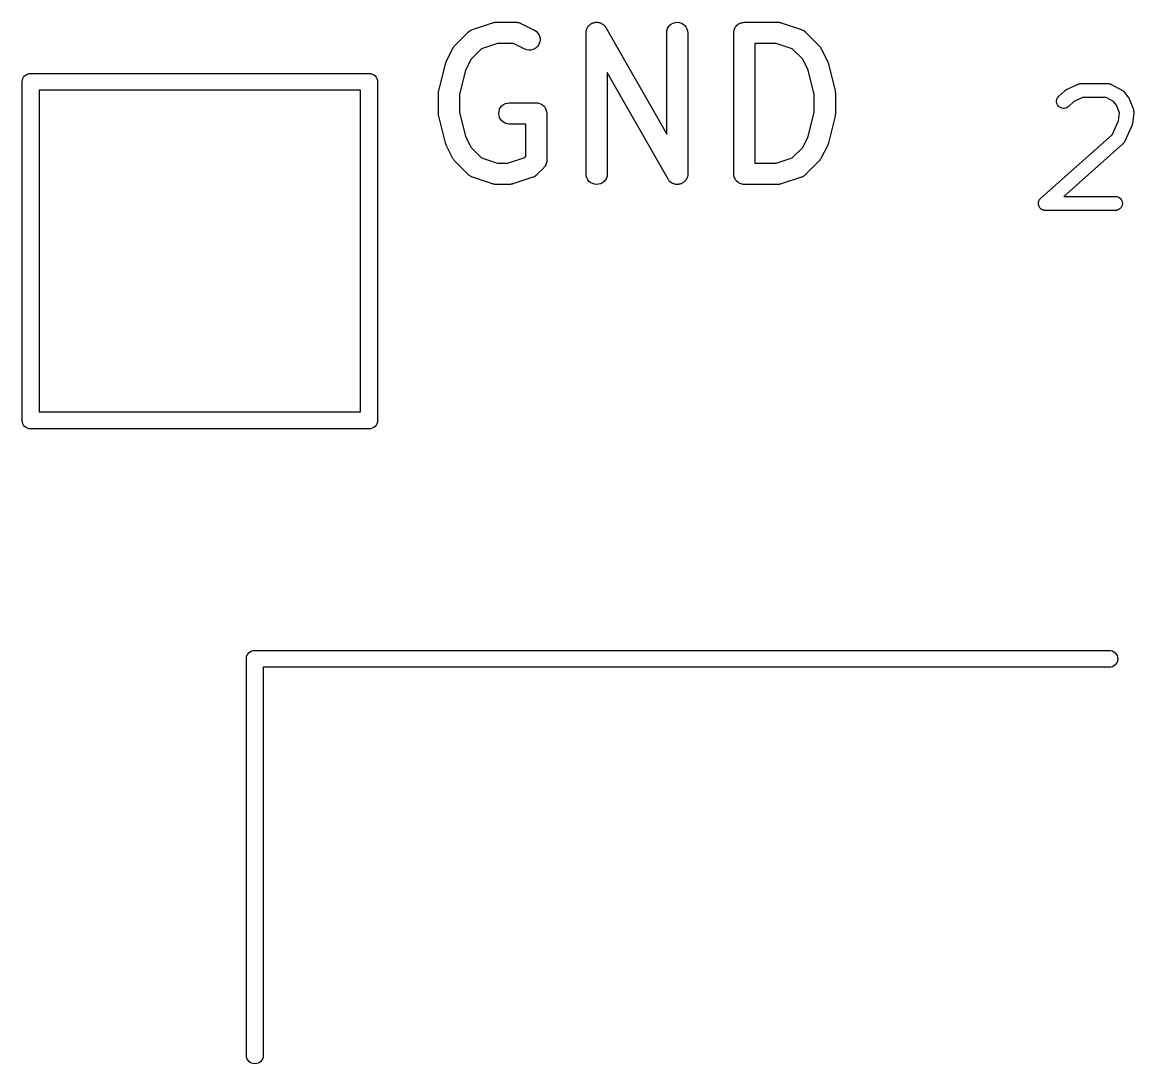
# Model space of a CAD drawing. Extents: x 156.4 to 200.3, y -120.7 to -71.6.
# Drawn here: x 184.24 to 192.12, y -103.76 to -96.38 of the extents above; entities that cross this region are included whole.
import ezdxf

# ---------------------------------------------------------------- set-up
doc = ezdxf.new("R2010")
doc.units = 0
doc.layers.add('BLACK', color=7, linetype='CONTINUOUS')

msp = doc.modelspace()

# ---------------------------------------------------------------- linework, layer by layer
at = {"layer": 'BLACK', "linetype": 'CONTINUOUS'}
for p, q in [((187.433, -96.4288), (187.576, -96.3812)), ((187.576, -96.3812), (187.577, -96.3809)), ((187.577, -96.3809), (187.581, -96.38)), ((187.581, -96.38), (187.585, -96.3788)), ((187.585, -96.3788), (187.589, -96.3785)), ((187.589, -96.3785), (187.592, -96.3779)), ((187.592, -96.3779), (187.596, -96.3778)), ((187.596, -96.3778), (187.6, -96.3774)), ((187.6, -96.3774), (187.743, -96.3774)), ((187.743, -96.3774), (187.744, -96.3774)), ((187.744, -96.3774), (187.746, -96.3776)), ((187.746, -96.3776), (187.748, -96.3776)), ((187.748, -96.3776), (187.753, -96.3784)), ((187.753, -96.3784), (187.758, -96.379)), ((187.758, -96.379), (187.761, -96.3797)), ((187.761, -96.3797), (187.763, -96.3801)), ((187.763, -96.3801), (187.768, -96.3819)), ((187.768, -96.3819), (187.772, -96.3834)), ((187.772, -96.3834), (187.774, -96.3845)), ((187.774, -96.3845), (187.776, -96.3853)), ((187.776, -96.3853), (187.872, -96.4329)), ((188.245, -96.4228), (188.247, -96.4206)), ((188.247, -96.4183), (188.25, -96.4142)), ((188.247, -96.4206), (188.247, -96.4183)), ((188.25, -96.4142), (188.252, -96.41)), ((188.252, -96.41), (188.254, -96.4081)), ((188.254, -96.4081), (188.255, -96.4059)), ((188.255, -96.4059), (188.259, -96.4025)), ((188.259, -96.4025), (188.262, -96.3988)), ((188.262, -96.3988), (188.264, -96.3972)), ((188.264, -96.3972), (188.266, -96.3954)), ((188.266, -96.3954), (188.269, -96.3926)), ((188.269, -96.3926), (188.273, -96.3896)), ((188.273, -96.3896), (188.275, -96.3885)), ((188.275, -96.3885), (188.278, -96.387)), ((188.278, -96.387), (188.282, -96.3851)), ((188.282, -96.3851), (188.286, -96.3828)), ((188.286, -96.3828), (188.289, -96.3821)), ((188.289, -96.3821), (188.291, -96.3811)), ((188.291, -96.3811), (188.296, -96.3801)), ((188.296, -96.3801), (188.3, -96.3787)), ((188.3, -96.3787), (188.303, -96.3785)), ((188.303, -96.3785), (188.305, -96.3779)), ((188.305, -96.3779), (188.31, -96.3778)), ((188.31, -96.3778), (188.315, -96.3774)), ((188.315, -96.3774), (188.317, -96.3776)), ((188.317, -96.3776), (188.32, -96.3776)), ((188.32, -96.3776), (188.325, -96.3784)), ((188.325, -96.3784), (188.329, -96.3789)), ((188.329, -96.3789), (188.332, -96.3797)), ((188.332, -96.3797), (188.334, -96.3801)), ((188.334, -96.3801), (188.339, -96.3818)), ((188.339, -96.3818), (188.343, -96.3832)), ((188.343, -96.3832), (188.346, -96.3844)), ((188.346, -96.3844), (188.348, -96.3854)), ((188.348, -96.3854), (188.352, -96.3879)), ((188.352, -96.3879), (188.356, -96.3902)), ((188.356, -96.3902), (188.358, -96.3918)), ((188.358, -96.3918), (188.36, -96.3932)), ((188.36, -96.3932), (188.364, -96.3965)), ((188.364, -96.3965), (188.368, -96.3995)), ((188.368, -96.3995), (188.369, -96.4015)), ((188.369, -96.4015), (188.371, -96.4032)), ((188.371, -96.4032), (188.374, -96.4072)), ((188.374, -96.4072), (188.377, -96.4109)), ((188.377, -96.4109), (188.378, -96.4131)), ((188.378, -96.4131), (188.379, -96.4152)), ((188.379, -96.4152), (188.811, -97.17)), ((188.817, -96.4228), (188.824, -96.41)), ((188.824, -96.41), (188.833, -96.3988)), ((188.833, -96.3988), (188.845, -96.3896)), ((188.845, -96.3896), (188.858, -96.3828)), ((188.858, -96.3828), (188.872, -96.3787)), ((188.872, -96.3787), (188.886, -96.3774)), ((188.886, -96.3774), (188.901, -96.3789)), ((188.901, -96.3789), (188.915, -96.3832)), ((188.915, -96.3832), (188.928, -96.3902)), ((188.928, -96.3902), (188.939, -96.3995)), ((188.939, -96.3995), (188.948, -96.4109)), ((188.948, -96.4109), (188.955, -96.4238)), ((189.293, -96.4228), (189.296, -96.4166)), ((189.296, -96.4166), (189.3, -96.4104)), ((189.3, -96.41), (189.305, -96.4046)), ((189.3, -96.4102), (189.3, -96.41)), ((189.3, -96.4104), (189.3, -96.4102)), ((189.305, -96.4046), (189.309, -96.3992)), ((189.309, -96.3988), (189.315, -96.3944)), ((189.309, -96.399), (189.309, -96.3988)), ((189.309, -96.3992), (189.309, -96.399)), ((189.315, -96.3944), (189.32, -96.3899)), ((189.32, -96.3899), (189.321, -96.3898)), ((189.321, -96.3896), (189.327, -96.3864)), ((189.321, -96.3898), (189.321, -96.3896)), ((189.327, -96.3864), (189.333, -96.383)), ((189.333, -96.383), (189.334, -96.383)), ((189.334, -96.3828), (189.341, -96.3808)), ((189.334, -96.383), (189.334, -96.3828)), ((189.341, -96.3808), (189.347, -96.3788)), ((189.347, -96.3788), (189.348, -96.3788)), ((189.348, -96.3787), (189.355, -96.3781)), ((189.348, -96.3788), (189.348, -96.3787)), ((189.355, -96.3781), (189.362, -96.3774)), ((189.362, -96.3774), (189.6, -96.3774)), ((189.6, -96.3774), (189.601, -96.3774)), ((189.601, -96.3774), (189.605, -96.3779)), ((189.605, -96.3779), (189.609, -96.378)), ((189.609, -96.378), (189.612, -96.3787)), ((189.612, -96.3787), (189.616, -96.379)), ((189.616, -96.379), (189.62, -96.3803)), ((189.62, -96.3803), (189.624, -96.3812)), ((189.624, -96.3812), (189.767, -96.4288)), ((187.309, -96.5422), (187.404, -96.447)), ((187.404, -96.447), (187.405, -96.4462)), ((187.405, -96.4462), (187.407, -96.4449)), ((187.407, -96.4449), (187.408, -96.4433)), ((187.408, -96.4433), (187.412, -96.4403)), ((187.412, -96.4403), (187.416, -96.4371)), ((187.416, -96.4371), (187.418, -96.4361)), ((187.418, -96.4361), (187.42, -96.4348)), ((187.42, -96.4348), (187.425, -96.4327)), ((187.425, -96.4327), (187.429, -96.4304)), ((187.429, -96.4304), (187.431, -96.4297)), ((187.431, -96.4297), (187.433, -96.4288)), ((187.872, -96.4329), (187.873, -96.4334)), ((187.873, -96.4334), (187.885, -96.4414)), ((187.885, -96.4414), (187.895, -96.4516)), ((187.895, -96.4516), (187.904, -96.4636)), ((187.904, -96.4636), (187.909, -96.477)), ((187.909, -96.477), (187.913, -96.4913)), ((187.913, -96.4913), (187.913, -96.506)), ((188.239, -96.4513), (188.24, -96.4488)), ((188.239, -96.4524), (188.239, -96.4513)), ((188.239, -97.4524), (188.239, -96.4524)), ((188.24, -96.4416), (188.241, -96.4368)), ((188.24, -96.4463), (188.24, -96.4416)), ((188.24, -96.4488), (188.24, -96.4463)), ((188.241, -96.4368), (188.242, -96.4344)), ((188.242, -96.4319), (188.244, -96.4274)), ((188.242, -96.4344), (188.242, -96.4319)), ((188.244, -96.4274), (188.245, -96.4228)), ((188.811, -96.4513), (188.812, -96.4368)), ((188.811, -96.4524), (188.811, -96.4513)), ((188.811, -97.17), (188.811, -96.4524)), ((188.812, -96.4368), (188.817, -96.4228)), ((188.955, -96.4238), (188.959, -96.4378)), ((188.959, -96.4378), (188.961, -96.4524)), ((188.961, -96.4524), (188.961, -97.4524)), ((189.287, -96.4513), (189.288, -96.4443)), ((189.287, -96.4518), (189.287, -96.4513)), ((189.287, -96.4519), (189.287, -96.4518)), ((189.287, -96.4524), (189.287, -96.4519)), ((189.287, -96.4519), (189.287, -96.4519)), ((189.287, -97.4524), (189.287, -96.4524)), ((189.288, -96.4373), (189.289, -96.437)), ((189.288, -96.4443), (189.288, -96.4373)), ((189.289, -96.4368), (189.291, -96.4301)), ((189.289, -96.437), (189.289, -96.4368)), ((189.291, -96.4301), (189.293, -96.4233)), ((189.293, -96.4231), (189.293, -96.4228)), ((189.293, -96.4233), (189.293, -96.4231)), ((189.767, -96.4288), (189.768, -96.4292)), ((189.768, -96.4292), (189.77, -96.4301)), ((189.77, -96.4301), (189.772, -96.4308)), ((189.772, -96.4308), (189.776, -96.4332)), ((189.776, -96.4332), (189.781, -96.4353)), ((189.781, -96.4353), (189.783, -96.4366)), ((189.783, -96.4366), (189.785, -96.4377)), ((189.785, -96.4377), (189.789, -96.4409)), ((189.789, -96.4409), (189.793, -96.4439)), ((189.793, -96.4439), (189.794, -96.4456)), ((189.794, -96.4456), (189.796, -96.447)), ((189.796, -96.447), (189.891, -96.5422)), ((187.247, -96.6569), (187.295, -96.5617)), ((187.295, -96.5608), (187.298, -96.5572)), ((187.295, -96.5617), (187.295, -96.5608)), ((187.298, -96.5572), (187.3, -96.5535)), ((187.3, -96.5535), (187.302, -96.5511)), ((187.302, -96.5511), (187.303, -96.5485)), ((187.303, -96.5485), (187.306, -96.5455)), ((187.306, -96.5455), (187.309, -96.5422)), ((187.498, -96.5656), (187.424, -96.6397)), ((187.612, -96.5274), (187.498, -96.5656)), ((187.725, -96.5274), (187.612, -96.5274)), ((187.805, -96.5671), (187.725, -96.5274)), ((187.818, -96.5723), (187.805, -96.5671)), ((187.833, -96.5748), (187.818, -96.5723)), ((187.847, -96.5744), (187.833, -96.5748)), ((187.862, -96.5712), (187.847, -96.5744)), ((187.875, -96.5653), (187.862, -96.5712)), ((187.887, -96.5569), (187.875, -96.5653)), ((187.897, -96.5463), (187.887, -96.5569)), ((187.905, -96.534), (187.897, -96.5463)), ((187.91, -96.5204), (187.905, -96.534)), ((187.913, -96.506), (187.91, -96.5204)), ((189.437, -96.5274), (189.437, -97.3774)), ((189.588, -96.5274), (189.437, -96.5274)), ((189.702, -96.5656), (189.588, -96.5274)), ((189.776, -96.6397), (189.702, -96.5656)), ((189.891, -96.5422), (189.892, -96.5429)), ((189.892, -96.5429), (189.894, -96.5462)), ((189.894, -96.5462), (189.897, -96.5493)), ((189.897, -96.5493), (189.899, -96.552)), ((189.899, -96.552), (189.901, -96.5544)), ((189.901, -96.5544), (189.903, -96.5581)), ((189.903, -96.5581), (189.905, -96.5617)), ((189.905, -96.5617), (189.953, -96.6569)), ((187.244, -96.6641), (187.247, -96.6576)), ((187.247, -96.6573), (187.247, -96.6569)), ((187.247, -96.6576), (187.247, -96.6573)), ((187.424, -96.6397), (187.385, -96.7167)), ((189.815, -96.7167), (189.776, -96.6397)), ((189.953, -96.6569), (189.953, -96.6579)), ((187.194, -96.8628), (187.242, -96.6723)), ((187.242, -96.6706), (187.244, -96.6641)), ((187.242, -96.6709), (187.242, -96.6706)), ((187.242, -96.6713), (187.242, -96.6709)), ((187.242, -96.6723), (187.242, -96.6713)), ((187.385, -96.7167), (187.342, -96.8902)), ((188.821, -97.4896), (188.389, -96.7348)), ((188.389, -96.7348), (188.389, -97.4524)), ((189.858, -96.8902), (189.815, -96.7167)), ((189.953, -96.6579), (189.953, -96.6582)), ((189.953, -96.6582), (189.954, -96.6585)), ((189.954, -96.6585), (189.956, -96.6651)), ((189.956, -96.6651), (189.958, -96.6716)), ((189.958, -96.6716), (189.958, -96.672)), ((189.958, -96.672), (189.958, -96.6723)), ((189.958, -96.6723), (190.006, -96.8628)), ((184.24, -96.8), (184.241, -96.7882)), ((184.24, -96.803), (184.24, -96.8)), ((184.24, -99.1971), (184.24, -96.803)), ((184.241, -96.7882), (184.244, -96.7769)), ((184.244, -96.7769), (184.25, -96.7665)), ((184.25, -96.7665), (184.257, -96.7574)), ((184.257, -96.7574), (184.267, -96.7499)), ((184.267, -96.7499), (184.277, -96.7443)), ((184.277, -96.7443), (184.288, -96.7409)), ((184.288, -96.7409), (184.297, -96.74)), ((184.297, -96.74), (184.3, -96.7397)), ((184.297, -96.74), (184.297, -96.74)), ((184.3, -96.7397), (184.303, -96.74)), ((184.303, -96.74), (186.697, -96.74)), ((186.697, -96.74), (186.7, -96.7397)), ((186.7, -96.7397), (186.703, -96.74)), ((186.703, -96.74), (186.703, -96.74)), ((186.703, -96.74), (186.712, -96.7409)), ((186.712, -96.7409), (186.723, -96.7443)), ((186.723, -96.7443), (186.733, -96.7499)), ((186.733, -96.7499), (186.743, -96.7574)), ((186.743, -96.7574), (186.75, -96.7665)), ((186.75, -96.7665), (186.756, -96.7769)), ((186.756, -96.7769), (186.759, -96.7882)), ((186.759, -96.7882), (186.76, -96.8)), ((186.76, -96.8), (186.76, -96.8029)), ((186.76, -96.8029), (186.76, -99.1971)), ((191.731, -96.8157), (191.735, -96.8145)), ((191.735, -96.8145), (191.739, -96.8132)), ((191.739, -96.8132), (191.74, -96.8131)), ((191.74, -96.8129), (191.744, -96.8125)), ((191.74, -96.8131), (191.74, -96.8129)), ((191.744, -96.8125), (191.748, -96.8119)), ((191.748, -96.8119), (191.749, -96.812)), ((191.749, -96.812), (191.75, -96.8119)), ((191.75, -96.8119), (191.941, -96.8119)), ((191.941, -96.8119), (191.943, -96.8121)), ((191.941, -96.8119), (191.941, -96.8119)), ((191.943, -96.8121), (191.946, -96.8121)), ((191.946, -96.8121), (191.948, -96.8127)), ((191.948, -96.8127), (191.951, -96.813)), ((191.951, -96.813), (191.953, -96.8136)), ((191.953, -96.8136), (191.955, -96.8141)), ((191.955, -96.8141), (191.958, -96.8151)), ((191.958, -96.8151), (191.96, -96.8159)), ((184.36, -96.86), (184.36, -99.14)), ((186.64, -96.86), (184.36, -96.86)), ((186.64, -99.14), (186.64, -96.86)), ((187.192, -96.8772), (187.193, -96.8713)), ((187.192, -96.8786), (187.192, -96.8772)), ((187.192, -96.8799), (187.192, -96.8786)), ((187.192, -96.881), (187.192, -96.8799)), ((187.192, -97.0238), (187.192, -96.881)), ((187.193, -96.8654), (187.194, -96.8641)), ((187.193, -96.8713), (187.193, -96.8654)), ((187.194, -96.8641), (187.194, -96.8628)), ((187.342, -96.8902), (187.342, -97.0146)), ((189.858, -97.0146), (189.858, -96.8902)), ((190.006, -96.8628), (190.006, -96.8638)), ((190.006, -96.8638), (190.007, -96.8651)), ((190.007, -96.8651), (190.007, -96.8664)), ((190.007, -96.8664), (190.007, -96.8724)), ((190.007, -96.8724), (190.008, -96.8783)), ((190.008, -96.8783), (190.008, -96.8796)), ((190.008, -96.8796), (190.008, -96.881)), ((190.008, -96.881), (190.008, -97.0238)), ((191.593, -96.9007), (191.636, -96.8626)), ((191.636, -96.8626), (191.637, -96.8622)), ((191.637, -96.8622), (191.638, -96.8611)), ((191.638, -96.8611), (191.64, -96.8598)), ((191.64, -96.8598), (191.642, -96.8582)), ((191.642, -96.8582), (191.645, -96.8565)), ((191.645, -96.8565), (191.646, -96.8557)), ((191.646, -96.8557), (191.648, -96.8548)), ((191.648, -96.8548), (191.729, -96.8167)), ((191.729, -96.8167), (191.73, -96.8164)), ((191.73, -96.8161), (191.731, -96.8157)), ((191.73, -96.8164), (191.73, -96.8161)), ((191.96, -96.8159), (191.962, -96.817)), ((191.962, -96.817), (191.964, -96.8178)), ((191.964, -96.8178), (192.036, -96.8559)), ((192.036, -96.8559), (192.036, -96.8562)), ((192.036, -96.8562), (192.039, -96.8584)), ((192.039, -96.8584), (192.043, -96.8604)), ((192.043, -96.8604), (192.043, -96.8611)), ((192.043, -96.8611), (192.044, -96.8617)), ((192.044, -96.8617), (192.047, -96.8645)), ((192.047, -96.8645), (192.05, -96.8671)), ((192.05, -96.8671), (192.083, -96.9052)), ((187.633, -96.9819), (187.642, -96.9706)), ((187.642, -96.9706), (187.654, -96.9613)), ((187.654, -96.9613), (187.667, -96.9545)), ((187.667, -96.9545), (187.681, -96.9502)), ((187.681, -96.9502), (187.695, -96.9488)), ((187.695, -96.9488), (187.886, -96.9488)), ((187.886, -96.9488), (187.886, -96.9488)), ((187.886, -96.9488), (187.886, -96.9488)), ((187.886, -96.9488), (187.886, -96.9488)), ((187.886, -96.9488), (187.887, -96.9488)), ((187.887, -96.9488), (187.894, -96.9496)), ((187.894, -96.9496), (187.901, -96.9503)), ((187.901, -96.9503), (187.901, -96.9504)), ((187.901, -96.9504), (187.901, -96.9504)), ((187.901, -96.9504), (187.908, -96.9526)), ((187.908, -96.9526), (187.915, -96.9547)), ((187.915, -96.9547), (187.915, -96.9548)), ((187.915, -96.9548), (187.915, -96.9549)), ((187.915, -96.9549), (187.921, -96.9583)), ((187.921, -96.9583), (187.928, -96.9616)), ((187.928, -96.9616), (187.928, -96.9618)), ((187.928, -96.9618), (187.928, -96.9619)), ((187.928, -96.9619), (187.934, -96.9665)), ((187.934, -96.9665), (187.939, -96.971)), ((187.939, -96.971), (187.939, -96.9712)), ((187.939, -96.9712), (187.939, -96.9713)), ((187.939, -96.9713), (187.944, -96.9768)), ((191.576, -96.935), (191.578, -96.9254)), ((191.577, -96.9447), (191.576, -96.935)), ((191.579, -96.9542), (191.577, -96.9447)), ((191.578, -96.9254), (191.581, -96.9162)), ((191.583, -96.9631), (191.579, -96.9542)), ((191.581, -96.9162), (191.587, -96.9079)), ((191.589, -96.9711), (191.583, -96.9631)), ((191.587, -96.9079), (191.593, -96.9007)), ((191.596, -96.9777), (191.589, -96.9711)), ((191.697, -96.9422), (191.66, -96.9755)), ((191.761, -96.9119), (191.697, -96.9422)), ((191.928, -96.9119), (191.761, -96.9119)), ((191.981, -96.9398), (191.928, -96.9119)), ((192.002, -96.9642), (191.981, -96.9398)), ((192.023, -97.0203), (192.002, -96.9642)), ((192.083, -96.9052), (192.084, -96.9057)), ((192.084, -96.9057), (192.086, -96.9088)), ((192.086, -96.9088), (192.088, -96.9118)), ((192.088, -96.9118), (192.088, -96.9128)), ((192.088, -96.9128), (192.089, -96.9137)), ((192.089, -96.9137), (192.091, -96.9172)), ((192.091, -96.9172), (192.092, -96.9205)), ((192.092, -96.9205), (192.121, -96.9967)), ((187.192, -97.0251), (187.192, -97.0238)), ((187.192, -97.0265), (187.192, -97.0251)), ((187.193, -97.0324), (187.192, -97.0265)), ((187.193, -97.0384), (187.193, -97.0324)), ((187.193, -97.0397), (187.193, -97.0384)), ((187.194, -97.041), (187.193, -97.0397)), ((187.194, -97.042), (187.194, -97.041)), ((187.242, -97.2325), (187.194, -97.042)), ((187.342, -97.0146), (187.385, -97.1881)), ((187.62, -97.0233), (187.622, -97.0087)), ((187.622, -97.0379), (187.62, -97.0233)), ((187.622, -97.0087), (187.626, -96.9947)), ((187.626, -97.0519), (187.622, -97.0379)), ((187.626, -96.9947), (187.633, -96.9819)), ((187.632, -97.0649), (187.626, -97.0519)), ((187.944, -96.9768), (187.948, -96.9823)), ((187.948, -96.9823), (187.948, -96.9825)), ((187.948, -96.9825), (187.948, -96.9827)), ((187.948, -96.9827), (187.952, -96.989)), ((187.952, -96.989), (187.955, -96.9952)), ((187.955, -96.9952), (187.955, -96.9955)), ((187.955, -96.9955), (187.955, -96.9957)), ((187.955, -96.9957), (187.957, -97.0025)), ((187.957, -97.0025), (187.959, -97.0092)), ((187.959, -97.0092), (187.959, -97.0095)), ((187.959, -97.0095), (187.959, -97.0098)), ((187.959, -97.0098), (187.96, -97.0168)), ((187.96, -97.0168), (187.961, -97.0238)), ((187.961, -97.0238), (187.961, -97.3571)), ((189.815, -97.1881), (189.858, -97.0146)), ((190.006, -97.042), (189.958, -97.2325)), ((190.007, -97.0394), (190.006, -97.0407)), ((190.006, -97.0407), (190.006, -97.042)), ((190.008, -97.0275), (190.007, -97.0335)), ((190.007, -97.0335), (190.007, -97.0394)), ((190.008, -97.0238), (190.008, -97.0249)), ((190.008, -97.0249), (190.008, -97.0262)), ((190.008, -97.0262), (190.008, -97.0275)), ((191.604, -96.9829), (191.596, -96.9777)), ((191.613, -96.9864), (191.604, -96.9829)), ((191.623, -96.988), (191.613, -96.9864)), ((191.633, -96.9877), (191.623, -96.988)), ((191.642, -96.9855), (191.633, -96.9877)), ((191.651, -96.9816), (191.642, -96.9855)), ((191.659, -96.9759), (191.651, -96.9816)), ((191.66, -96.9755), (191.659, -96.9759)), ((192.016, -97.0766), (192.023, -97.0203)), ((192.124, -97.0205), (192.114, -97.0967)), ((192.121, -96.9967), (192.121, -96.9974)), ((192.121, -96.9974), (192.122, -96.9993)), ((192.122, -96.9993), (192.122, -97.0011)), ((192.122, -97.0011), (192.123, -97.004)), ((192.123, -97.004), (192.123, -97.0068)), ((192.123, -97.0068), (192.124, -97.0088)), ((192.124, -97.0088), (192.124, -97.0107)), ((192.124, -97.0107), (192.124, -97.0137)), ((192.124, -97.0137), (192.124, -97.0166)), ((192.124, -97.0166), (192.124, -97.0185)), ((192.124, -97.0185), (192.124, -97.0205)), ((187.642, -97.0763), (187.632, -97.0649)), ((187.653, -97.0857), (187.642, -97.0763)), ((187.666, -97.0927), (187.653, -97.0857)), ((187.68, -97.0972), (187.666, -97.0927)), ((187.694, -97.0988), (187.68, -97.0972)), ((187.695, -97.0988), (187.694, -97.0988)), ((187.811, -97.0988), (187.695, -97.0988)), ((187.811, -97.3261), (187.811, -97.0988)), ((191.971, -97.1744), (192.016, -97.0766)), ((192.11, -97.1113), (192.058, -97.2256)), ((192.111, -97.109), (192.11, -97.1113)), ((192.112, -97.1069), (192.111, -97.109)), ((192.113, -97.1021), (192.112, -97.1044)), ((192.112, -97.1044), (192.112, -97.1069)), ((192.114, -97.0974), (192.113, -97.0997)), ((192.113, -97.0997), (192.113, -97.1021)), ((192.114, -97.0967), (192.114, -97.0974)), ((187.385, -97.1881), (187.424, -97.2651)), ((189.776, -97.2651), (189.815, -97.1881)), ((191.465, -97.6245), (191.971, -97.1744)), ((187.242, -97.2328), (187.242, -97.2325)), ((187.242, -97.2331), (187.242, -97.2328)), ((187.244, -97.2396), (187.242, -97.2331)), ((187.246, -97.2463), (187.244, -97.2396)), ((187.247, -97.2466), (187.246, -97.2463)), ((187.247, -97.2469), (187.247, -97.2466)), ((187.247, -97.2478), (187.247, -97.2469)), ((187.295, -97.3431), (187.247, -97.2478)), ((187.424, -97.2651), (187.498, -97.3392)), ((189.702, -97.3392), (189.776, -97.2651)), ((189.953, -97.2478), (189.905, -97.3431)), ((189.956, -97.2407), (189.953, -97.2472)), ((189.953, -97.2472), (189.953, -97.2475)), ((189.953, -97.2475), (189.953, -97.2478)), ((189.958, -97.2342), (189.956, -97.2407)), ((189.958, -97.2325), (189.958, -97.2335)), ((189.958, -97.2335), (189.958, -97.2338)), ((189.958, -97.2338), (189.958, -97.2342)), ((192.045, -97.2421), (191.629, -97.6119)), ((192.046, -97.2418), (192.045, -97.242)), ((192.045, -97.242), (192.045, -97.2421)), ((192.049, -97.2384), (192.046, -97.2418)), ((192.052, -97.235), (192.049, -97.2384)), ((192.055, -97.2306), (192.052, -97.2346)), ((192.052, -97.2346), (192.052, -97.2348)), ((192.052, -97.2348), (192.052, -97.235)), ((192.057, -97.2267), (192.055, -97.2306)), ((192.058, -97.2256), (192.057, -97.2262)), ((192.057, -97.2262), (192.057, -97.2264)), ((192.057, -97.2264), (192.057, -97.2267)), ((187.297, -97.3466), (187.295, -97.3431)), ((187.299, -97.3504), (187.297, -97.3466)), ((187.301, -97.3528), (187.299, -97.3504)), ((187.303, -97.3555), (187.301, -97.3528)), ((187.306, -97.3585), (187.303, -97.3555)), ((187.308, -97.3618), (187.306, -97.3585)), ((187.309, -97.3626), (187.308, -97.3618)), ((187.404, -97.4578), (187.309, -97.3626)), ((187.498, -97.3392), (187.612, -97.3774)), ((187.683, -97.3774), (187.798, -97.3392)), ((187.798, -97.3392), (187.811, -97.3261)), ((187.96, -97.3651), (187.959, -97.372)), ((187.961, -97.3582), (187.96, -97.3651)), ((187.961, -97.3571), (187.961, -97.3574)), ((187.961, -97.3574), (187.961, -97.3574)), ((187.961, -97.3574), (187.961, -97.3574)), ((187.961, -97.3574), (187.961, -97.3582)), ((189.588, -97.3774), (189.702, -97.3392)), ((189.891, -97.3626), (189.796, -97.4578)), ((189.894, -97.3593), (189.891, -97.3626)), ((189.897, -97.3563), (189.894, -97.3593)), ((189.898, -97.3537), (189.897, -97.3563)), ((189.9, -97.3512), (189.898, -97.3537)), ((189.902, -97.3475), (189.9, -97.3512)), ((189.905, -97.344), (189.902, -97.3475)), ((189.905, -97.3431), (189.905, -97.344)), ((187.612, -97.3774), (187.683, -97.3774)), ((187.939, -97.4102), (187.891, -97.4578)), ((187.943, -97.4048), (187.939, -97.4102)), ((187.948, -97.3995), (187.943, -97.4048)), ((187.951, -97.3928), (187.948, -97.3989)), ((187.948, -97.3989), (187.948, -97.3992)), ((187.948, -97.3992), (187.948, -97.3995)), ((187.955, -97.3867), (187.951, -97.3928)), ((187.957, -97.3794), (187.955, -97.386)), ((187.955, -97.386), (187.955, -97.3863)), ((187.955, -97.3863), (187.955, -97.3867)), ((187.959, -97.3727), (187.957, -97.3794)), ((187.959, -97.372), (187.959, -97.3723)), ((187.959, -97.3723), (187.959, -97.3727)), ((189.437, -97.3774), (189.588, -97.3774)), ((187.406, -97.4592), (187.404, -97.4578)), ((187.407, -97.4608), (187.406, -97.4592)), ((187.411, -97.4638), (187.407, -97.4608)), ((187.415, -97.4671), (187.411, -97.4638)), ((187.417, -97.4681), (187.415, -97.4671)), ((187.419, -97.4694), (187.417, -97.4681)), ((187.424, -97.4716), (187.419, -97.4694)), ((187.428, -97.474), (187.424, -97.4716)), ((187.43, -97.4746), (187.428, -97.474)), ((187.432, -97.4756), (187.43, -97.4746)), ((187.433, -97.4759), (187.432, -97.4756)), ((187.576, -97.5235), (187.433, -97.4759)), ((187.58, -97.5245), (187.576, -97.5235)), ((187.584, -97.5257), (187.58, -97.5245)), ((187.714, -97.5247), (187.71, -97.526)), ((187.718, -97.5239), (187.714, -97.5247)), ((187.719, -97.5235), (187.718, -97.5239)), ((187.862, -97.4759), (187.719, -97.5235)), ((187.864, -97.475), (187.862, -97.4759)), ((187.866, -97.4744), (187.864, -97.475)), ((187.87, -97.472), (187.866, -97.4744)), ((187.875, -97.47), (187.87, -97.472)), ((187.877, -97.4687), (187.875, -97.47)), ((187.879, -97.4677), (187.877, -97.4687)), ((187.883, -97.4645), (187.879, -97.4677)), ((187.887, -97.4615), (187.883, -97.4645)), ((187.889, -97.4599), (187.887, -97.4615)), ((187.89, -97.4585), (187.889, -97.4599)), ((187.891, -97.4578), (187.89, -97.4585)), ((188.241, -97.4669), (188.239, -97.4524)), ((188.245, -97.481), (188.241, -97.4669)), ((188.252, -97.4939), (188.245, -97.481)), ((188.261, -97.5052), (188.252, -97.4939)), ((188.272, -97.5146), (188.261, -97.5052)), ((188.285, -97.5215), (188.272, -97.5146)), ((188.299, -97.5258), (188.285, -97.5215)), ((188.342, -97.5219), (188.328, -97.5261)), ((188.355, -97.5151), (188.342, -97.5219)), ((188.367, -97.506), (188.355, -97.5151)), ((188.376, -97.4948), (188.367, -97.506)), ((188.383, -97.4819), (188.376, -97.4948)), ((188.388, -97.468), (188.383, -97.4819)), ((188.389, -97.4534), (188.388, -97.468)), ((188.389, -97.4524), (188.389, -97.4534)), ((188.822, -97.4917), (188.821, -97.4896)), ((188.823, -97.4939), (188.822, -97.4917)), ((188.826, -97.4976), (188.823, -97.4939)), ((188.829, -97.5015), (188.826, -97.4976)), ((188.831, -97.5033), (188.829, -97.5015)), ((188.832, -97.5052), (188.831, -97.5033)), ((188.836, -97.5083), (188.832, -97.5052)), ((188.84, -97.5116), (188.836, -97.5083)), ((188.842, -97.5129), (188.84, -97.5116)), ((188.844, -97.5146), (188.842, -97.5129)), ((188.848, -97.5168), (188.844, -97.5146)), ((188.852, -97.5194), (188.848, -97.5168)), ((188.854, -97.5203), (188.852, -97.5194)), ((188.857, -97.5215), (188.854, -97.5203)), ((188.861, -97.5229), (188.857, -97.5215)), ((188.866, -97.5247), (188.861, -97.5229)), ((188.868, -97.5251), (188.866, -97.5247)), ((188.904, -97.5247), (188.9, -97.5261)), ((188.909, -97.5236), (188.904, -97.5247)), ((188.911, -97.5226), (188.909, -97.5236)), ((188.914, -97.5219), (188.911, -97.5226)), ((188.918, -97.5197), (188.914, -97.5219)), ((188.922, -97.5178), (188.918, -97.5197)), ((188.925, -97.5163), (188.922, -97.5178)), ((188.927, -97.5151), (188.925, -97.5163)), ((188.931, -97.5121), (188.927, -97.5151)), ((188.934, -97.5094), (188.931, -97.5121)), ((188.936, -97.5075), (188.934, -97.5094)), ((188.938, -97.506), (188.936, -97.5075)), ((188.941, -97.5023), (188.938, -97.506)), ((188.945, -97.4988), (188.941, -97.5023)), ((188.946, -97.4967), (188.945, -97.4988)), ((188.948, -97.4948), (188.946, -97.4967)), ((188.95, -97.4905), (188.948, -97.4948)), ((188.953, -97.4865), (188.95, -97.4905)), ((188.955, -97.4819), (188.953, -97.4841)), ((188.953, -97.4841), (188.953, -97.4865)), ((188.956, -97.4773), (188.955, -97.4819)), ((188.958, -97.4729), (188.956, -97.4773)), ((188.959, -97.468), (188.958, -97.4704)), ((188.958, -97.4704), (188.958, -97.4729)), ((188.96, -97.4632), (188.959, -97.468)), ((188.961, -97.4534), (188.96, -97.4559)), ((188.96, -97.4559), (188.96, -97.4585)), ((188.96, -97.4585), (188.96, -97.4632)), ((188.961, -97.4524), (188.961, -97.4534)), ((189.288, -97.4594), (189.287, -97.4524)), ((189.288, -97.4664), (189.288, -97.4594)), ((189.288, -97.4667), (189.288, -97.4664)), ((189.288, -97.4669), (189.288, -97.4667)), ((189.29, -97.4737), (189.288, -97.4669)), ((189.292, -97.4805), (189.29, -97.4737)), ((189.292, -97.4807), (189.292, -97.4805)), ((189.293, -97.481), (189.292, -97.4807)), ((189.296, -97.4872), (189.293, -97.481)), ((189.299, -97.4934), (189.296, -97.4872)), ((189.299, -97.4937), (189.299, -97.4934)), ((189.299, -97.4939), (189.299, -97.4937)), ((189.304, -97.4994), (189.299, -97.4939)), ((189.308, -97.5049), (189.304, -97.4994)), ((189.309, -97.505), (189.308, -97.5049)), ((189.309, -97.5052), (189.309, -97.505)), ((189.314, -97.5097), (189.309, -97.5052)), ((189.32, -97.5143), (189.314, -97.5097)), ((189.32, -97.5144), (189.32, -97.5143)), ((189.32, -97.5146), (189.32, -97.5144)), ((189.326, -97.5179), (189.32, -97.5146)), ((189.332, -97.5213), (189.326, -97.5179)), ((189.333, -97.5214), (189.332, -97.5213)), ((189.333, -97.5215), (189.333, -97.5214)), ((189.34, -97.5236), (189.333, -97.5215)), ((189.346, -97.5257), (189.34, -97.5236)), ((189.619, -97.5247), (189.615, -97.526)), ((189.623, -97.5239), (189.619, -97.5247)), ((189.624, -97.5235), (189.623, -97.5239)), ((189.767, -97.4759), (189.624, -97.5235)), ((189.769, -97.475), (189.767, -97.4759)), ((189.771, -97.4744), (189.769, -97.475)), ((189.775, -97.472), (189.771, -97.4744)), ((189.78, -97.47), (189.775, -97.472)), ((189.782, -97.4687), (189.78, -97.47)), ((189.784, -97.4677), (189.782, -97.4687)), ((189.788, -97.4645), (189.784, -97.4677)), ((189.792, -97.4615), (189.788, -97.4645)), ((189.793, -97.4599), (189.792, -97.4615)), ((189.795, -97.4585), (189.793, -97.4599)), ((189.796, -97.4578), (189.795, -97.4585)), ((187.588, -97.5261), (187.584, -97.5257)), ((187.591, -97.5268), (187.588, -97.5261)), ((187.595, -97.5269), (187.591, -97.5268)), ((187.599, -97.5274), (187.595, -97.5269)), ((187.6, -97.5274), (187.599, -97.5274)), ((187.695, -97.5274), (187.6, -97.5274)), ((187.699, -97.527), (187.695, -97.5274)), ((187.704, -97.5269), (187.699, -97.527)), ((187.707, -97.5263), (187.704, -97.5269)), ((187.71, -97.526), (187.707, -97.5263)), ((188.314, -97.5274), (188.299, -97.5258)), ((188.328, -97.5261), (188.314, -97.5274)), ((188.871, -97.5258), (188.868, -97.5251)), ((188.875, -97.5264), (188.871, -97.5258)), ((188.88, -97.5272), (188.875, -97.5264)), ((188.883, -97.5271), (188.88, -97.5272)), ((188.885, -97.5274), (188.883, -97.5271)), ((188.89, -97.5269), (188.885, -97.5274)), ((188.895, -97.5268), (188.89, -97.5269)), ((188.897, -97.5263), (188.895, -97.5268)), ((188.9, -97.5261), (188.897, -97.5263)), ((189.347, -97.5258), (189.346, -97.5257)), ((189.354, -97.5266), (189.347, -97.5258)), ((189.347, -97.5258), (189.347, -97.5258)), ((189.361, -97.5274), (189.354, -97.5266)), ((189.362, -97.5274), (189.361, -97.5274)), ((189.361, -97.5274), (189.361, -97.5274)), ((189.361, -97.5274), (189.361, -97.5274)), ((189.361, -97.5274), (189.361, -97.5274)), ((189.6, -97.5274), (189.362, -97.5274)), ((189.604, -97.527), (189.6, -97.5274)), ((189.608, -97.5269), (189.604, -97.527)), ((189.611, -97.5263), (189.608, -97.5269)), ((189.615, -97.526), (189.611, -97.5263)), ((191.448, -97.6553), (191.449, -97.6518)), ((191.448, -97.6588), (191.448, -97.6553)), ((191.448, -97.6602), (191.448, -97.6588)), ((191.448, -97.6616), (191.448, -97.6602)), ((191.448, -97.665), (191.448, -97.6616)), ((191.448, -97.6685), (191.448, -97.665)), ((191.449, -97.6699), (191.448, -97.6685)), ((191.449, -97.6492), (191.451, -97.6459)), ((191.449, -97.6505), (191.449, -97.6492)), ((191.449, -97.6518), (191.449, -97.6505)), ((191.449, -97.6713), (191.449, -97.6699)), ((191.45, -97.6746), (191.449, -97.6713)), ((191.451, -97.678), (191.45, -97.6746)), ((191.451, -97.6459), (191.452, -97.6425)), ((191.451, -97.6793), (191.451, -97.678)), ((191.451, -97.6806), (191.451, -97.6793)), ((191.453, -97.6837), (191.451, -97.6806)), ((191.452, -97.6413), (191.453, -97.64)), ((191.452, -97.6425), (191.452, -97.6413)), ((191.453, -97.64), (191.455, -97.637)), ((191.455, -97.637), (191.456, -97.6339)), ((191.456, -97.6339), (191.457, -97.6329)), ((191.457, -97.6329), (191.458, -97.6317)), ((191.458, -97.6317), (191.46, -97.6291)), ((191.46, -97.6291), (191.463, -97.6264)), ((191.463, -97.6264), (191.464, -97.6255)), ((191.464, -97.6255), (191.465, -97.6245)), ((191.629, -97.6119), (191.993, -97.6119)), ((191.993, -97.6119), (191.994, -97.6119)), ((191.994, -97.6119), (192.003, -97.613)), ((192.003, -97.613), (192.013, -97.6159)), ((192.013, -97.6159), (192.021, -97.6206)), ((192.021, -97.6206), (192.029, -97.6269)), ((192.029, -97.6269), (192.035, -97.6345)), ((192.035, -97.6345), (192.039, -97.6432)), ((192.039, -97.6813), (192.035, -97.6899)), ((192.039, -97.6432), (192.042, -97.6525)), ((192.042, -97.672), (192.039, -97.6813)), ((192.042, -97.6525), (192.043, -97.6623)), ((192.043, -97.6623), (192.042, -97.672)), ((191.455, -97.6869), (191.453, -97.6837)), ((191.455, -97.6881), (191.455, -97.6869)), ((191.456, -97.6893), (191.455, -97.6881)), ((191.458, -97.692), (191.456, -97.6893)), ((191.46, -97.6949), (191.458, -97.692)), ((191.461, -97.6958), (191.46, -97.6949)), ((191.462, -97.6969), (191.461, -97.6958)), ((191.465, -97.6991), (191.462, -97.6969)), ((191.467, -97.7015), (191.465, -97.6991)), ((191.469, -97.7023), (191.467, -97.7015)), ((191.47, -97.7032), (191.469, -97.7023)), ((191.473, -97.7049), (191.47, -97.7032)), ((191.476, -97.7067), (191.473, -97.7049)), ((191.477, -97.7072), (191.476, -97.7067)), ((191.478, -97.7079), (191.477, -97.7072)), ((191.481, -97.7089), (191.478, -97.7079)), ((191.485, -97.7102), (191.481, -97.7089)), ((191.486, -97.7104), (191.485, -97.7102)), ((191.487, -97.7108), (191.486, -97.7104)), ((191.491, -97.7112), (191.487, -97.7108)), ((191.494, -97.7118), (191.491, -97.7112)), ((191.496, -97.7117), (191.494, -97.7118)), ((191.497, -97.7119), (191.496, -97.7117)), ((191.498, -97.7119), (191.497, -97.7119)), ((191.993, -97.7119), (191.498, -97.7119)), ((192.003, -97.711), (191.993, -97.7119)), ((192.012, -97.7081), (192.003, -97.711)), ((192.021, -97.7035), (192.012, -97.7081)), ((192.028, -97.6974), (192.021, -97.7035)), ((192.035, -97.6899), (192.028, -97.6974)), ((184.36, -99.14), (186.64, -99.14)), ((184.24, -99.2), (184.24, -99.1971)), ((184.241, -99.2118), (184.24, -99.2)), ((184.244, -99.2231), (184.241, -99.2118)), ((184.25, -99.2335), (184.244, -99.2231)), ((184.257, -99.2426), (184.25, -99.2335)), ((184.267, -99.2501), (184.257, -99.2426)), ((184.277, -99.2557), (184.267, -99.2501)), ((184.288, -99.2591), (184.277, -99.2557)), ((184.3, -99.2603), (184.288, -99.2591)), ((186.712, -99.2591), (186.7, -99.2603)), ((186.723, -99.2557), (186.712, -99.2591)), ((186.733, -99.2501), (186.723, -99.2557)), ((186.743, -99.2426), (186.733, -99.2501)), ((186.75, -99.2335), (186.743, -99.2426)), ((186.756, -99.2231), (186.75, -99.2335)), ((186.759, -99.2118), (186.756, -99.2231)), ((186.76, -99.2029), (186.759, -99.2118)), ((186.76, -99.1971), (186.76, -99.2)), ((186.76, -99.2), (186.76, -99.2029)), ((186.76, -99.2029), (186.76, -99.2029)), ((184.303, -99.26), (184.3, -99.2603)), ((186.697, -99.26), (184.303, -99.26)), ((186.7, -99.2603), (186.697, -99.26)), ((185.857, -100.84), (185.867, -100.834)), ((185.867, -100.834), (185.878, -100.831)), ((185.878, -100.831), (185.887, -100.83)), ((185.887, -100.83), (185.887, -100.83)), ((185.887, -100.83), (185.89, -100.83)), ((185.89, -100.83), (185.893, -100.83)), ((185.893, -100.83), (191.953, -100.83)), ((191.953, -100.83), (191.962, -100.831)), ((191.962, -100.831), (191.973, -100.834)), ((191.973, -100.834), (191.983, -100.84)), ((185.83, -100.89), (185.831, -100.878)), ((185.83, -100.893), (185.83, -100.89)), ((185.83, -103.703), (185.83, -100.893)), ((185.831, -100.878), (185.834, -100.867)), ((185.834, -100.867), (185.84, -100.857)), ((185.84, -100.857), (185.847, -100.847)), ((185.847, -100.847), (185.857, -100.84)), ((191.983, -100.84), (191.993, -100.847)), ((191.993, -100.847), (192, -100.857)), ((192, -100.857), (192.006, -100.867)), ((192.006, -100.913), (192, -100.923)), ((192.006, -100.867), (192.009, -100.878)), ((192.009, -100.902), (192.006, -100.913)), ((192.009, -100.878), (192.01, -100.89)), ((192.01, -100.89), (192.009, -100.902)), ((191.953, -100.95), (185.95, -100.95)), ((185.95, -100.95), (185.95, -103.703)), ((191.962, -100.949), (191.953, -100.95)), ((191.973, -100.946), (191.962, -100.949)), ((191.983, -100.94), (191.973, -100.946)), ((191.993, -100.933), (191.983, -100.94)), ((192, -100.923), (191.993, -100.933)), ((185.831, -103.712), (185.83, -103.703)), ((185.834, -103.723), (185.831, -103.712)), ((185.84, -103.733), (185.834, -103.723)), ((185.847, -103.743), (185.84, -103.733)), ((185.857, -103.75), (185.847, -103.743)), ((185.867, -103.756), (185.857, -103.75)), ((185.923, -103.75), (185.913, -103.756)), ((185.933, -103.743), (185.923, -103.75)), ((185.94, -103.733), (185.933, -103.743)), ((185.946, -103.723), (185.94, -103.733)), ((185.949, -103.712), (185.946, -103.723)), ((185.95, -103.703), (185.949, -103.712)), ((185.878, -103.759), (185.867, -103.756)), ((185.89, -103.76), (185.878, -103.759)), ((185.902, -103.759), (185.89, -103.76)), ((185.913, -103.756), (185.902, -103.759))]:
    msp.add_line(p, q, dxfattribs=at)

doc.saveas('drawing.dxf')
